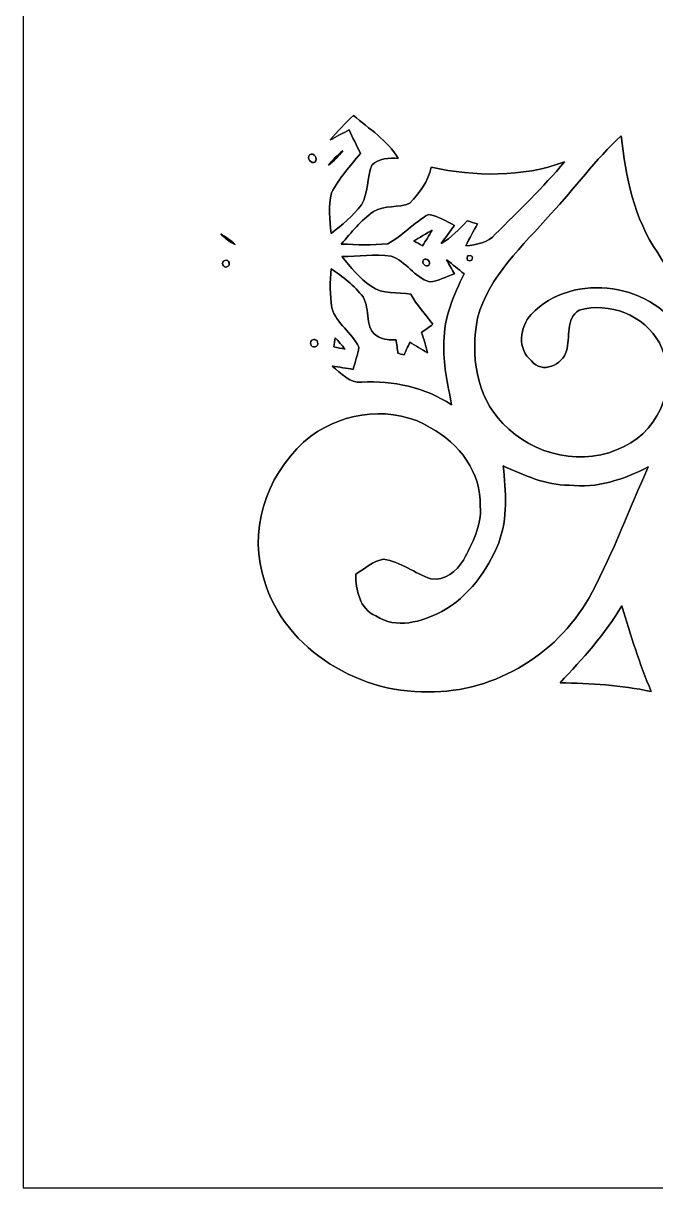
# Model space of a CAD drawing. Header units: centimetres. Extents: x -16.8 to 16.8, y -16.7 to 16.7.
# Drawn here: x -16.77 to -8.23, y -16.67 to -0.94 of the extents above; entities that cross this region are included whole.
import ezdxf

# ---------------------------------------------------------------- set-up
doc = ezdxf.new("R2010")
doc.units = ezdxf.units.CM
doc.header["$MEASUREMENT"] = 0
doc.layers.add('Layer 1', color=7, linetype='Continuous')

msp = doc.modelspace()

# ---------------------------------------------------------------- linework, layer by layer
at = {"layer": 'Layer 1', "color": 7}
for points, knots in [([(-16.77458, 16.66875), (-16.77458, 16.66875), (16.77458, 16.66875), (16.77458, 16.66875), (16.77458, 16.66875), (16.77458, 16.66875), (16.77458, -16.66875), (16.77458, -16.66875), (16.77458, -16.66875), (16.77458, -16.66875), (-16.77458, -16.66875), (-16.77458, -16.66875), (-16.77458, -16.66875), (-16.77458, -16.66875), (-16.77458, 16.66875), (-16.77458, 16.66875), (-16.77458, 16.66875), (-16.77458, 16.66875), (-16.77458, 16.66875), (-16.77458, 16.66875)], [0, 0, 0, 0, 0.16666667, 0.16666667, 0.16666667, 0.16666667, 0.33333333, 0.33333333, 0.33333333, 0.33333333, 0.5, 0.5, 0.5, 0.5, 0.66666667, 0.66666667, 0.66666667, 0.66666667, 1, 1, 1, 1]), ([(-12.62803, -2.51284), (-12.52749, -2.39818), (-12.42483, -2.28529), (-12.313, -2.18123), (-12.313, -2.18123), (-12.10345, -2.36467), (-11.85192, -2.51566), (-11.70728, -2.7619), (-11.70728, -2.7619), (-11.83217, -2.75273), (-11.9701, -2.76366), (-12.06641, -2.85221), (-12.06641, -2.85221), (-12.13309, -3.02507), (-12.11121, -3.22651), (-12.20576, -3.39125), (-12.20576, -3.39125), (-12.32182, -3.53942), (-12.46434, -3.66571), (-12.61674, -3.77508), (-12.61674, -3.77508), (-12.63015, -3.59375), (-12.65802, -3.40466), (-12.61004, -3.22721), (-12.61004, -3.22721), (-12.50844, -3.03001), (-12.35745, -2.86526), (-12.21881, -2.69452), (-12.21881, -2.69452), (-12.27173, -2.58904), (-12.32323, -2.4832), (-12.37298, -2.37631), (-12.37298, -2.37631), (-12.45764, -2.42252), (-12.54231, -2.46874), (-12.62803, -2.51284)], [0, 0, 0, 0, 0.1, 0.1, 0.1, 0.1, 0.2, 0.2, 0.2, 0.2, 0.3, 0.3, 0.3, 0.3, 0.4, 0.4, 0.4, 0.4, 0.5, 0.5, 0.5, 0.5, 0.6, 0.6, 0.6, 0.6, 0.7, 0.7, 0.7, 0.7, 0.8, 0.8, 0.8, 0.8, 1, 1, 1, 1]), ([(-9.64741, -3.5112), (-9.32074, -3.16794), (-9.04522, -2.77707), (-8.69456, -2.45745), (-8.69456, -2.45745), (-8.64129, -3.01025), (-8.51923, -3.57293), (-8.20314, -4.04036), (-8.20314, -4.04036), (-7.94244, -4.49333), (-7.50147, -4.79178), (-7.06296, -5.05354), (-7.06296, -5.05354), (-6.9028, -5.14773), (-6.72147, -5.19289), (-6.5472, -5.25357), (-6.5472, -5.25357), (-6.54826, -5.27332), (-6.55038, -5.31283), (-6.55108, -5.33259), (-6.55108, -5.33259), (-6.99029, -5.55166), (-7.37941, -5.85294), (-7.75723, -6.16232), (-7.75723, -6.16232), (-7.76923, -5.83353), (-7.70502, -5.48181), (-7.85495, -5.17631), (-7.85495, -5.17631), (-8.21619, -4.445), (-9.35249, -4.27426), (-9.9127, -4.86974), (-9.9127, -4.86974), (-10.06616, -5.03661), (-10.10638, -5.34705), (-9.90565, -5.49592), (-9.90565, -5.49592), (-9.7723, -5.67972), (-9.47984, -5.55554), (-9.43716, -5.36222), (-9.43716, -5.36222), (-9.3793, -5.18971), (-9.45127, -4.9209), (-9.26289, -4.81259), (-9.26289, -4.81259), (-8.85719, -4.69653), (-8.38341, -4.87927), (-8.18021, -5.25533), (-8.18021, -5.25533), (-7.91245, -5.74816), (-8.14917, -6.42514), (-8.65787, -6.65445), (-8.65787, -6.65445), (-9.19127, -6.93455), (-9.89118, -6.78004), (-10.293, -6.34259), (-10.293, -6.34259), (-10.65918, -5.97888), (-10.73573, -5.40561), (-10.63554, -4.92019), (-10.63554, -4.92019), (-10.48561, -4.34622), (-10.02136, -3.9437), (-9.64741, -3.5112)], [0, 0, 0, 0, 0.05882353, 0.05882353, 0.05882353, 0.05882353, 0.11764706, 0.11764706, 0.11764706, 0.11764706, 0.17647059, 0.17647059, 0.17647059, 0.17647059, 0.23529412, 0.23529412, 0.23529412, 0.23529412, 0.29411765, 0.29411765, 0.29411765, 0.29411765, 0.35294118, 0.35294118, 0.35294118, 0.35294118, 0.41176471, 0.41176471, 0.41176471, 0.41176471, 0.47058824, 0.47058824, 0.47058824, 0.47058824, 0.52941176, 0.52941176, 0.52941176, 0.52941176, 0.58823529, 0.58823529, 0.58823529, 0.58823529, 0.64705882, 0.64705882, 0.64705882, 0.64705882, 0.70588235, 0.70588235, 0.70588235, 0.70588235, 0.76470588, 0.76470588, 0.76470588, 0.76470588, 0.82352941, 0.82352941, 0.82352941, 0.82352941, 0.88235294, 0.88235294, 0.88235294, 0.88235294, 1, 1, 1, 1]), ([(-12.64955, -2.85433), (-12.59311, -2.78201), (-12.52926, -2.71604), (-12.45764, -2.65818), (-12.45764, -2.65818), (-12.51268, -2.73191), (-12.57723, -2.79788), (-12.64955, -2.85433)], [0, 0, 0, 0, 0.33333333, 0.33333333, 0.33333333, 0.33333333, 1, 1, 1, 1]), ([(-12.90532, -2.71286), (-12.85028, -2.67582), (-12.78749, -2.76966), (-12.8337, -2.81199), (-12.8337, -2.81199), (-12.88697, -2.84586), (-12.9473, -2.75378), (-12.90532, -2.71286)], [0, 0, 0, 0, 0.33333333, 0.33333333, 0.33333333, 0.33333333, 1, 1, 1, 1]), ([(-11.2649, -2.88255), (-10.66729, -3.00673), (-10.04147, -3.02295), (-9.46185, -2.80917), (-9.46185, -2.80917), (-9.75148, -3.15489), (-10.07674, -3.46886), (-10.39671, -3.78601), (-10.39671, -3.78601), (-10.49338, -3.90666), (-10.65177, -3.92465), (-10.79429, -3.94547), (-10.79429, -3.94547), (-10.74738, -3.84246), (-10.69199, -3.74438), (-10.6366, -3.64631), (-10.6366, -3.64631), (-10.68317, -3.63291), (-10.72974, -3.6195), (-10.77595, -3.60715), (-10.77595, -3.60715), (-10.8839, -3.71934), (-10.99432, -3.83117), (-11.12732, -3.91407), (-11.12732, -3.91407), (-11.07052, -3.8294), (-11.00949, -3.74791), (-10.9474, -3.66713), (-10.9474, -3.66713), (-11.06276, -3.6135), (-11.17212, -3.5373), (-11.29983, -3.51861), (-11.29983, -3.51861), (-11.49703, -3.63008), (-11.64943, -3.81035), (-11.85122, -3.91654), (-11.85122, -3.91654), (-12.05936, -3.93629), (-12.26891, -3.92994), (-12.4774, -3.91901), (-12.4774, -3.91901), (-12.34228, -3.76449), (-12.21352, -3.59728), (-12.04101, -3.48156), (-12.04101, -3.48156), (-11.89496, -3.38596), (-11.70376, -3.43817), (-11.55171, -3.36585), (-11.55171, -3.36585), (-11.42471, -3.22792), (-11.29947, -3.07199), (-11.2649, -2.88255)], [0, 0, 0, 0, 0.07142857, 0.07142857, 0.07142857, 0.07142857, 0.14285714, 0.14285714, 0.14285714, 0.14285714, 0.21428571, 0.21428571, 0.21428571, 0.21428571, 0.28571429, 0.28571429, 0.28571429, 0.28571429, 0.35714286, 0.35714286, 0.35714286, 0.35714286, 0.42857143, 0.42857143, 0.42857143, 0.42857143, 0.5, 0.5, 0.5, 0.5, 0.57142857, 0.57142857, 0.57142857, 0.57142857, 0.64285714, 0.64285714, 0.64285714, 0.64285714, 0.71428571, 0.71428571, 0.71428571, 0.71428571, 0.78571429, 0.78571429, 0.78571429, 0.78571429, 0.85714286, 0.85714286, 0.85714286, 0.85714286, 1, 1, 1, 1]), ([(-11.25044, -3.73309), (-11.29206, -3.80436), (-11.33616, -3.87421), (-11.38061, -3.9437), (-11.38061, -3.9437), (-11.42012, -3.92113), (-11.45963, -3.89855), (-11.49879, -3.87597), (-11.49879, -3.87597), (-11.4367, -3.84034), (-11.31253, -3.76908), (-11.25044, -3.73309)], [0, 0, 0, 0, 0.25, 0.25, 0.25, 0.25, 0.5, 0.5, 0.5, 0.5, 1, 1, 1, 1]), ([(-14.10758, -3.78213), (-14.03703, -3.82164), (-13.97035, -3.86856), (-13.91356, -3.92642), (-13.91356, -3.92642), (-13.98658, -3.89008), (-14.05079, -3.83999), (-14.10758, -3.78213)], [0, 0, 0, 0, 0.33333333, 0.33333333, 0.33333333, 0.33333333, 1, 1, 1, 1]), ([(-12.4714, -4.08764), (-12.25021, -4.08728), (-12.02478, -4.05024), (-11.80465, -4.0834), (-11.80465, -4.0834), (-11.60392, -4.15008), (-11.48962, -4.37021), (-11.28571, -4.43018), (-11.28571, -4.43018), (-11.16789, -4.42136), (-11.06099, -4.35681), (-10.94916, -4.32329), (-10.94916, -4.32329), (-10.98444, -4.25979), (-11.02007, -4.197), (-11.05429, -4.13314), (-11.05429, -4.13314), (-10.97492, -4.19523), (-10.8966, -4.25838), (-10.81828, -4.32223), (-10.81828, -4.32223), (-10.96081, -4.60904), (-11.09063, -4.91419), (-11.09063, -5.23981), (-11.09063, -5.23981), (-11.11038, -5.52873), (-11.03595, -5.80954), (-10.98903, -6.09177), (-10.98903, -6.09177), (-11.3471, -5.85399), (-11.77678, -5.76404), (-12.20223, -5.78556), (-12.20223, -5.78556), (-12.36839, -5.80637), (-12.47987, -5.66067), (-12.59911, -5.57001), (-12.59911, -5.57001), (-12.50456, -5.58306), (-12.41072, -5.59682), (-12.31653, -5.61305), (-12.31653, -5.61305), (-12.29431, -5.51215), (-12.25303, -5.41549), (-12.24068, -5.31283), (-12.24068, -5.31283), (-12.32958, -5.11422), (-12.54866, -4.9978), (-12.6044, -4.78014), (-12.6044, -4.78014), (-12.63368, -4.60587), (-12.63015, -4.42842), (-12.61674, -4.25309), (-12.61674, -4.25309), (-12.45835, -4.36104), (-12.30101, -4.47816), (-12.18424, -4.63268), (-12.18424, -4.63268), (-12.07876, -4.79637), (-12.17789, -5.07859), (-11.97504, -5.17137), (-11.97504, -5.17137), (-11.90378, -5.21582), (-11.8177, -5.21264), (-11.73692, -5.21441), (-11.73692, -5.21441), (-11.73092, -5.25956), (-11.71893, -5.34987), (-11.71293, -5.39503), (-11.71293, -5.39503), (-11.69211, -5.40068), (-11.65049, -5.41161), (-11.62967, -5.4169), (-11.62967, -5.4169), (-11.60392, -5.36011), (-11.57852, -5.30331), (-11.55277, -5.24686), (-11.55277, -5.24686), (-11.4741, -5.2959), (-11.39437, -5.34353), (-11.31288, -5.38762), (-11.31288, -5.38762), (-11.33369, -5.29449), (-11.36227, -5.20418), (-11.39437, -5.11493), (-11.39437, -5.11493), (-11.34322, -5.07859), (-11.29101, -5.04331), (-11.24303, -5.00309), (-11.24303, -5.00309), (-11.33863, -4.86516), (-11.45963, -4.74521), (-11.54042, -4.59634), (-11.54042, -4.59634), (-11.71646, -4.56459), (-11.92071, -4.60269), (-12.07382, -4.49016), (-12.07382, -4.49016), (-12.22869, -4.38044), (-12.35357, -4.23474), (-12.4714, -4.08764)], [0, 0, 0, 0, 0.03846154, 0.03846154, 0.03846154, 0.03846154, 0.07692308, 0.07692308, 0.07692308, 0.07692308, 0.11538462, 0.11538462, 0.11538462, 0.11538462, 0.15384615, 0.15384615, 0.15384615, 0.15384615, 0.19230769, 0.19230769, 0.19230769, 0.19230769, 0.23076923, 0.23076923, 0.23076923, 0.23076923, 0.26923077, 0.26923077, 0.26923077, 0.26923077, 0.30769231, 0.30769231, 0.30769231, 0.30769231, 0.34615385, 0.34615385, 0.34615385, 0.34615385, 0.38461538, 0.38461538, 0.38461538, 0.38461538, 0.42307692, 0.42307692, 0.42307692, 0.42307692, 0.46153846, 0.46153846, 0.46153846, 0.46153846, 0.5, 0.5, 0.5, 0.5, 0.53846154, 0.53846154, 0.53846154, 0.53846154, 0.57692308, 0.57692308, 0.57692308, 0.57692308, 0.61538462, 0.61538462, 0.61538462, 0.61538462, 0.65384615, 0.65384615, 0.65384615, 0.65384615, 0.69230769, 0.69230769, 0.69230769, 0.69230769, 0.73076923, 0.73076923, 0.73076923, 0.73076923, 0.76923077, 0.76923077, 0.76923077, 0.76923077, 0.80769231, 0.80769231, 0.80769231, 0.80769231, 0.84615385, 0.84615385, 0.84615385, 0.84615385, 0.88461538, 0.88461538, 0.88461538, 0.88461538, 0.92307692, 0.92307692, 0.92307692, 0.92307692, 1, 1, 1, 1]), ([(-10.77136, -4.08058), (-10.71421, -4.06188), (-10.69446, -4.08164), (-10.7128, -4.13914), (-10.7128, -4.13914), (-10.77031, -4.15713), (-10.78971, -4.13773), (-10.77136, -4.08058)], [0, 0, 0, 0, 0.33333333, 0.33333333, 0.33333333, 0.33333333, 1, 1, 1, 1]), ([(-14.05149, -4.14196), (-13.99611, -4.11727), (-13.96365, -4.21076), (-14.02256, -4.22592), (-14.02256, -4.22592), (-14.0783, -4.24921), (-14.11005, -4.15749), (-14.05149, -4.14196)], [0, 0, 0, 0, 0.33333333, 0.33333333, 0.33333333, 0.33333333, 1, 1, 1, 1]), ([(-11.36509, -4.13314), (-11.32487, -4.09681), (-11.25855, -4.16348), (-11.29453, -4.2037), (-11.29453, -4.2037), (-11.3351, -4.24145), (-11.40319, -4.17371), (-11.36509, -4.13314)], [0, 0, 0, 0, 0.33333333, 0.33333333, 0.33333333, 0.33333333, 1, 1, 1, 1]), ([(-12.85558, -5.21123), (-12.79384, -5.19148), (-12.76985, -5.29343), (-12.83194, -5.30719), (-12.83194, -5.30719), (-12.89544, -5.32871), (-12.91837, -5.22429), (-12.85558, -5.21123)], [0, 0, 0, 0, 0.33333333, 0.33333333, 0.33333333, 0.33333333, 1, 1, 1, 1]), ([(-12.5603, -5.18442), (-12.51409, -5.23557), (-12.46964, -5.28779), (-12.42554, -5.34106), (-12.42554, -5.34106), (-12.47599, -5.32941), (-12.52643, -5.31848), (-12.57688, -5.30789), (-12.57688, -5.30789), (-12.57265, -5.2772), (-12.56453, -5.21547), (-12.5603, -5.18442)], [0, 0, 0, 0, 0.25, 0.25, 0.25, 0.25, 0.5, 0.5, 0.5, 0.5, 1, 1, 1, 1]), ([(-12.88803, -6.51404), (-12.43189, -6.17926), (-11.76302, -6.09494), (-11.2709, -6.40256), (-11.2709, -6.40256), (-10.88602, -6.60576), (-10.58439, -7.01287), (-10.59956, -7.4609), (-10.59956, -7.4609), (-10.57945, -7.72478), (-10.70822, -7.96431), (-10.82887, -8.18832), (-10.82887, -8.18832), (-10.92024, -8.33826), (-11.07616, -8.47831), (-11.26808, -8.44374), (-11.26808, -8.44374), (-11.48609, -8.36754), (-11.67271, -8.2102), (-11.9066, -8.17809), (-11.9066, -8.17809), (-12.05159, -8.19467), (-12.1606, -8.30827), (-12.28266, -8.37812), (-12.28266, -8.37812), (-12.28019, -8.59014), (-12.23292, -8.85049), (-12.01138, -8.94186), (-12.01138, -8.94186), (-11.73727, -9.12707), (-11.39049, -9.02511), (-11.12061, -8.88294), (-11.12061, -8.88294), (-10.7569, -8.68504), (-10.50537, -8.33296), (-10.35085, -7.9562), (-10.35085, -7.9562), (-10.22668, -7.62494), (-10.25208, -7.26228), (-10.29088, -6.91762), (-10.29088, -6.91762), (-10.00619, -7.04003), (-9.71973, -7.18114), (-9.40047, -7.1755), (-9.40047, -7.1755), (-9.023, -7.22842), (-8.66069, -7.09577), (-8.32944, -6.93103), (-8.32944, -6.93103), (-8.58591, -7.493), (-8.79828, -8.07614), (-9.08897, -8.62224), (-9.08897, -8.62224), (-9.5056, -9.43046), (-10.39001, -9.98749), (-11.30618, -9.96774), (-11.30618, -9.96774), (-12.28443, -9.99314), (-13.31383, -9.34402), (-13.54596, -8.36295), (-13.54596, -8.36295), (-13.73223, -7.68244), (-13.43025, -6.94055), (-12.88803, -6.51404)], [0, 0, 0, 0, 0.05882353, 0.05882353, 0.05882353, 0.05882353, 0.11764706, 0.11764706, 0.11764706, 0.11764706, 0.17647059, 0.17647059, 0.17647059, 0.17647059, 0.23529412, 0.23529412, 0.23529412, 0.23529412, 0.29411765, 0.29411765, 0.29411765, 0.29411765, 0.35294118, 0.35294118, 0.35294118, 0.35294118, 0.41176471, 0.41176471, 0.41176471, 0.41176471, 0.47058824, 0.47058824, 0.47058824, 0.47058824, 0.52941176, 0.52941176, 0.52941176, 0.52941176, 0.58823529, 0.58823529, 0.58823529, 0.58823529, 0.64705882, 0.64705882, 0.64705882, 0.64705882, 0.70588235, 0.70588235, 0.70588235, 0.70588235, 0.76470588, 0.76470588, 0.76470588, 0.76470588, 0.82352941, 0.82352941, 0.82352941, 0.82352941, 0.88235294, 0.88235294, 0.88235294, 0.88235294, 1, 1, 1, 1]), ([(-9.52218, -9.84709), (-9.21738, -9.52288), (-8.91611, -9.19268), (-8.68645, -8.80921), (-8.68645, -8.80921), (-8.57215, -9.2008), (-8.44726, -9.5885), (-8.29028, -9.96491), (-8.29028, -9.96491), (-8.69491, -9.87707), (-9.10908, -9.85379), (-9.52218, -9.84709)], [0, 0, 0, 0, 0.25, 0.25, 0.25, 0.25, 0.5, 0.5, 0.5, 0.5, 1, 1, 1, 1])]:
    msp.add_open_spline(points, degree=3, knots=knots, dxfattribs=at)
at = {"layer": 'Layer 1', "color": 251}
for points, knots in [([(-12.62803, -2.51284), (-12.54231, -2.46874), (-12.45764, -2.42252), (-12.37298, -2.37631), (-12.37298, -2.37631), (-12.32323, -2.4832), (-12.27173, -2.58904), (-12.21881, -2.69452), (-12.21881, -2.69452), (-12.35745, -2.86526), (-12.50844, -3.03001), (-12.61004, -3.22721), (-12.61004, -3.22721), (-12.65802, -3.40466), (-12.63015, -3.59375), (-12.61674, -3.77508), (-12.61674, -3.77508), (-12.46434, -3.66571), (-12.32182, -3.53942), (-12.20576, -3.39125), (-12.20576, -3.39125), (-12.11121, -3.22651), (-12.13309, -3.02507), (-12.06641, -2.85221), (-12.06641, -2.85221), (-11.9701, -2.76366), (-11.83217, -2.75273), (-11.70728, -2.7619), (-11.70728, -2.7619), (-11.85192, -2.51566), (-12.10345, -2.36467), (-12.313, -2.18123), (-12.313, -2.18123), (-12.42483, -2.28529), (-12.52749, -2.39818), (-12.62803, -2.51284), (-12.62803, -2.51284), (-12.62803, -2.51284), (-12.62803, -2.51284), (-12.62803, -2.51284)], [0, 0, 0, 0, 0.09090909, 0.09090909, 0.09090909, 0.09090909, 0.18181818, 0.18181818, 0.18181818, 0.18181818, 0.27272727, 0.27272727, 0.27272727, 0.27272727, 0.36363636, 0.36363636, 0.36363636, 0.36363636, 0.45454545, 0.45454545, 0.45454545, 0.45454545, 0.54545455, 0.54545455, 0.54545455, 0.54545455, 0.63636364, 0.63636364, 0.63636364, 0.63636364, 0.72727273, 0.72727273, 0.72727273, 0.72727273, 0.81818182, 0.81818182, 0.81818182, 0.81818182, 1, 1, 1, 1]), ([(-9.64741, -3.5112), (-10.02136, -3.9437), (-10.48561, -4.34622), (-10.63554, -4.92019), (-10.63554, -4.92019), (-10.73573, -5.40561), (-10.65918, -5.97888), (-10.293, -6.34259), (-10.293, -6.34259), (-9.89118, -6.78004), (-9.19127, -6.93455), (-8.65787, -6.65445), (-8.65787, -6.65445), (-8.14917, -6.42514), (-7.91245, -5.74816), (-8.18021, -5.25533), (-8.18021, -5.25533), (-8.38341, -4.87927), (-8.85719, -4.69653), (-9.26289, -4.81259), (-9.26289, -4.81259), (-9.45127, -4.9209), (-9.3793, -5.18971), (-9.43716, -5.36222), (-9.43716, -5.36222), (-9.47984, -5.55554), (-9.7723, -5.67972), (-9.90565, -5.49592), (-9.90565, -5.49592), (-10.10638, -5.34705), (-10.06616, -5.03661), (-9.9127, -4.86974), (-9.9127, -4.86974), (-9.35249, -4.27426), (-8.21619, -4.445), (-7.85495, -5.17631), (-7.85495, -5.17631), (-7.70502, -5.48181), (-7.76923, -5.83353), (-7.75723, -6.16232), (-7.75723, -6.16232), (-7.37941, -5.85294), (-6.99029, -5.55166), (-6.55108, -5.33259), (-6.55108, -5.33259), (-6.55038, -5.31283), (-6.54826, -5.27332), (-6.5472, -5.25357), (-6.5472, -5.25357), (-6.72147, -5.19289), (-6.9028, -5.14773), (-7.06296, -5.05354), (-7.06296, -5.05354), (-7.50147, -4.79178), (-7.94244, -4.49333), (-8.20314, -4.04036), (-8.20314, -4.04036), (-8.51923, -3.57293), (-8.64129, -3.01025), (-8.69456, -2.45745), (-8.69456, -2.45745), (-9.04522, -2.77707), (-9.32074, -3.16794), (-9.64741, -3.5112), (-9.64741, -3.5112), (-9.64741, -3.5112), (-9.64741, -3.5112), (-9.64741, -3.5112)], [0, 0, 0, 0, 0.05555556, 0.05555556, 0.05555556, 0.05555556, 0.11111111, 0.11111111, 0.11111111, 0.11111111, 0.16666667, 0.16666667, 0.16666667, 0.16666667, 0.22222222, 0.22222222, 0.22222222, 0.22222222, 0.27777778, 0.27777778, 0.27777778, 0.27777778, 0.33333333, 0.33333333, 0.33333333, 0.33333333, 0.38888889, 0.38888889, 0.38888889, 0.38888889, 0.44444444, 0.44444444, 0.44444444, 0.44444444, 0.5, 0.5, 0.5, 0.5, 0.55555556, 0.55555556, 0.55555556, 0.55555556, 0.61111111, 0.61111111, 0.61111111, 0.61111111, 0.66666667, 0.66666667, 0.66666667, 0.66666667, 0.72222222, 0.72222222, 0.72222222, 0.72222222, 0.77777778, 0.77777778, 0.77777778, 0.77777778, 0.83333333, 0.83333333, 0.83333333, 0.83333333, 0.88888889, 0.88888889, 0.88888889, 0.88888889, 1, 1, 1, 1]), ([(-12.64955, -2.85433), (-12.57723, -2.79788), (-12.51268, -2.73191), (-12.45764, -2.65818), (-12.45764, -2.65818), (-12.52926, -2.71604), (-12.59311, -2.78201), (-12.64955, -2.85433), (-12.64955, -2.85433), (-12.64955, -2.85433), (-12.64955, -2.85433), (-12.64955, -2.85433)], [0, 0, 0, 0, 0.25, 0.25, 0.25, 0.25, 0.5, 0.5, 0.5, 0.5, 1, 1, 1, 1]), ([(-12.90532, -2.71286), (-12.9473, -2.75378), (-12.88697, -2.84586), (-12.8337, -2.81199), (-12.8337, -2.81199), (-12.78749, -2.76966), (-12.85028, -2.67582), (-12.90532, -2.71286), (-12.90532, -2.71286), (-12.90532, -2.71286), (-12.90532, -2.71286), (-12.90532, -2.71286)], [0, 0, 0, 0, 0.25, 0.25, 0.25, 0.25, 0.5, 0.5, 0.5, 0.5, 1, 1, 1, 1]), ([(-11.2649, -2.88255), (-11.29947, -3.07199), (-11.42471, -3.22792), (-11.55171, -3.36585), (-11.55171, -3.36585), (-11.70376, -3.43817), (-11.89496, -3.38596), (-12.04101, -3.48156), (-12.04101, -3.48156), (-12.21352, -3.59728), (-12.34228, -3.76449), (-12.4774, -3.91901), (-12.4774, -3.91901), (-12.26891, -3.92994), (-12.05936, -3.93629), (-11.85122, -3.91654), (-11.85122, -3.91654), (-11.64943, -3.81035), (-11.49703, -3.63008), (-11.29983, -3.51861), (-11.29983, -3.51861), (-11.17212, -3.5373), (-11.06276, -3.6135), (-10.9474, -3.66713), (-10.9474, -3.66713), (-11.00949, -3.74791), (-11.07052, -3.8294), (-11.12732, -3.91407), (-11.12732, -3.91407), (-10.99432, -3.83117), (-10.8839, -3.71934), (-10.77595, -3.60715), (-10.77595, -3.60715), (-10.72974, -3.6195), (-10.68317, -3.63291), (-10.6366, -3.64631), (-10.6366, -3.64631), (-10.69199, -3.74438), (-10.74738, -3.84246), (-10.79429, -3.94547), (-10.79429, -3.94547), (-10.65177, -3.92465), (-10.49338, -3.90666), (-10.39671, -3.78601), (-10.39671, -3.78601), (-10.07674, -3.46886), (-9.75148, -3.15489), (-9.46185, -2.80917), (-9.46185, -2.80917), (-10.04147, -3.02295), (-10.66729, -3.00673), (-11.2649, -2.88255), (-11.2649, -2.88255), (-11.2649, -2.88255), (-11.2649, -2.88255), (-11.2649, -2.88255)], [0, 0, 0, 0, 0.06666667, 0.06666667, 0.06666667, 0.06666667, 0.13333333, 0.13333333, 0.13333333, 0.13333333, 0.2, 0.2, 0.2, 0.2, 0.26666667, 0.26666667, 0.26666667, 0.26666667, 0.33333333, 0.33333333, 0.33333333, 0.33333333, 0.4, 0.4, 0.4, 0.4, 0.46666667, 0.46666667, 0.46666667, 0.46666667, 0.53333333, 0.53333333, 0.53333333, 0.53333333, 0.6, 0.6, 0.6, 0.6, 0.66666667, 0.66666667, 0.66666667, 0.66666667, 0.73333333, 0.73333333, 0.73333333, 0.73333333, 0.8, 0.8, 0.8, 0.8, 0.86666667, 0.86666667, 0.86666667, 0.86666667, 1, 1, 1, 1]), ([(-11.25044, -3.73309), (-11.31253, -3.76908), (-11.4367, -3.84034), (-11.49879, -3.87597), (-11.49879, -3.87597), (-11.45963, -3.89855), (-11.42012, -3.92113), (-11.38061, -3.9437), (-11.38061, -3.9437), (-11.33616, -3.87421), (-11.29206, -3.80436), (-11.25044, -3.73309), (-11.25044, -3.73309), (-11.25044, -3.73309), (-11.25044, -3.73309), (-11.25044, -3.73309)], [0, 0, 0, 0, 0.2, 0.2, 0.2, 0.2, 0.4, 0.4, 0.4, 0.4, 0.6, 0.6, 0.6, 0.6, 1, 1, 1, 1]), ([(-14.10758, -3.78213), (-14.05079, -3.83999), (-13.98658, -3.89008), (-13.91356, -3.92642), (-13.91356, -3.92642), (-13.97035, -3.86856), (-14.03703, -3.82164), (-14.10758, -3.78213), (-14.10758, -3.78213), (-14.10758, -3.78213), (-14.10758, -3.78213), (-14.10758, -3.78213)], [0, 0, 0, 0, 0.25, 0.25, 0.25, 0.25, 0.5, 0.5, 0.5, 0.5, 1, 1, 1, 1]), ([(-12.4714, -4.08764), (-12.35357, -4.23474), (-12.22869, -4.38044), (-12.07382, -4.49016), (-12.07382, -4.49016), (-11.92071, -4.60269), (-11.71646, -4.56459), (-11.54042, -4.59634), (-11.54042, -4.59634), (-11.45963, -4.74521), (-11.33863, -4.86516), (-11.24303, -5.00309), (-11.24303, -5.00309), (-11.29101, -5.04331), (-11.34322, -5.07859), (-11.39437, -5.11493), (-11.39437, -5.11493), (-11.36227, -5.20418), (-11.33369, -5.29449), (-11.31288, -5.38762), (-11.31288, -5.38762), (-11.39437, -5.34353), (-11.4741, -5.2959), (-11.55277, -5.24686), (-11.55277, -5.24686), (-11.57852, -5.30331), (-11.60392, -5.36011), (-11.62967, -5.4169), (-11.62967, -5.4169), (-11.65049, -5.41161), (-11.69211, -5.40068), (-11.71293, -5.39503), (-11.71293, -5.39503), (-11.71893, -5.34987), (-11.73092, -5.25956), (-11.73692, -5.21441), (-11.73692, -5.21441), (-11.8177, -5.21264), (-11.90378, -5.21582), (-11.97504, -5.17137), (-11.97504, -5.17137), (-12.17789, -5.07859), (-12.07876, -4.79637), (-12.18424, -4.63268), (-12.18424, -4.63268), (-12.30101, -4.47816), (-12.45835, -4.36104), (-12.61674, -4.25309), (-12.61674, -4.25309), (-12.63015, -4.42842), (-12.63368, -4.60587), (-12.6044, -4.78014), (-12.6044, -4.78014), (-12.54866, -4.9978), (-12.32958, -5.11422), (-12.24068, -5.31283), (-12.24068, -5.31283), (-12.25303, -5.41549), (-12.29431, -5.51215), (-12.31653, -5.61305), (-12.31653, -5.61305), (-12.41072, -5.59682), (-12.50456, -5.58306), (-12.59911, -5.57001), (-12.59911, -5.57001), (-12.47987, -5.66067), (-12.36839, -5.80637), (-12.20223, -5.78556), (-12.20223, -5.78556), (-11.77678, -5.76404), (-11.3471, -5.85399), (-10.98903, -6.09177), (-10.98903, -6.09177), (-11.03595, -5.80954), (-11.11038, -5.52873), (-11.09063, -5.23981), (-11.09063, -5.23981), (-11.09063, -4.91419), (-10.96081, -4.60904), (-10.81828, -4.32223), (-10.81828, -4.32223), (-10.8966, -4.25838), (-10.97492, -4.19523), (-11.05429, -4.13314), (-11.05429, -4.13314), (-11.02007, -4.197), (-10.98444, -4.25979), (-10.94916, -4.32329), (-10.94916, -4.32329), (-11.06099, -4.35681), (-11.16789, -4.42136), (-11.28571, -4.43018), (-11.28571, -4.43018), (-11.48962, -4.37021), (-11.60392, -4.15008), (-11.80465, -4.0834), (-11.80465, -4.0834), (-12.02478, -4.05024), (-12.25021, -4.08728), (-12.4714, -4.08764), (-12.4714, -4.08764), (-12.4714, -4.08764), (-12.4714, -4.08764), (-12.4714, -4.08764)], [0, 0, 0, 0, 0.03703704, 0.03703704, 0.03703704, 0.03703704, 0.07407407, 0.07407407, 0.07407407, 0.07407407, 0.11111111, 0.11111111, 0.11111111, 0.11111111, 0.14814815, 0.14814815, 0.14814815, 0.14814815, 0.18518519, 0.18518519, 0.18518519, 0.18518519, 0.22222222, 0.22222222, 0.22222222, 0.22222222, 0.25925926, 0.25925926, 0.25925926, 0.25925926, 0.2962963, 0.2962963, 0.2962963, 0.2962963, 0.33333333, 0.33333333, 0.33333333, 0.33333333, 0.37037037, 0.37037037, 0.37037037, 0.37037037, 0.40740741, 0.40740741, 0.40740741, 0.40740741, 0.44444444, 0.44444444, 0.44444444, 0.44444444, 0.48148148, 0.48148148, 0.48148148, 0.48148148, 0.51851852, 0.51851852, 0.51851852, 0.51851852, 0.55555556, 0.55555556, 0.55555556, 0.55555556, 0.59259259, 0.59259259, 0.59259259, 0.59259259, 0.62962963, 0.62962963, 0.62962963, 0.62962963, 0.66666667, 0.66666667, 0.66666667, 0.66666667, 0.7037037, 0.7037037, 0.7037037, 0.7037037, 0.74074074, 0.74074074, 0.74074074, 0.74074074, 0.77777778, 0.77777778, 0.77777778, 0.77777778, 0.81481481, 0.81481481, 0.81481481, 0.81481481, 0.85185185, 0.85185185, 0.85185185, 0.85185185, 0.88888889, 0.88888889, 0.88888889, 0.88888889, 0.92592593, 0.92592593, 0.92592593, 0.92592593, 1, 1, 1, 1]), ([(-10.77136, -4.08058), (-10.78971, -4.13773), (-10.77031, -4.15713), (-10.7128, -4.13914), (-10.7128, -4.13914), (-10.69446, -4.08164), (-10.71421, -4.06188), (-10.77136, -4.08058), (-10.77136, -4.08058), (-10.77136, -4.08058), (-10.77136, -4.08058), (-10.77136, -4.08058)], [0, 0, 0, 0, 0.25, 0.25, 0.25, 0.25, 0.5, 0.5, 0.5, 0.5, 1, 1, 1, 1]), ([(-14.05149, -4.14196), (-14.11005, -4.15749), (-14.0783, -4.24921), (-14.02256, -4.22592), (-14.02256, -4.22592), (-13.96365, -4.21076), (-13.99611, -4.11727), (-14.05149, -4.14196), (-14.05149, -4.14196), (-14.05149, -4.14196), (-14.05149, -4.14196), (-14.05149, -4.14196)], [0, 0, 0, 0, 0.25, 0.25, 0.25, 0.25, 0.5, 0.5, 0.5, 0.5, 1, 1, 1, 1]), ([(-11.36509, -4.13314), (-11.40319, -4.17371), (-11.3351, -4.24145), (-11.29453, -4.2037), (-11.29453, -4.2037), (-11.25855, -4.16348), (-11.32487, -4.09681), (-11.36509, -4.13314), (-11.36509, -4.13314), (-11.36509, -4.13314), (-11.36509, -4.13314), (-11.36509, -4.13314)], [0, 0, 0, 0, 0.25, 0.25, 0.25, 0.25, 0.5, 0.5, 0.5, 0.5, 1, 1, 1, 1]), ([(-12.85558, -5.21123), (-12.91837, -5.22429), (-12.89544, -5.32871), (-12.83194, -5.30719), (-12.83194, -5.30719), (-12.76985, -5.29343), (-12.79384, -5.19148), (-12.85558, -5.21123), (-12.85558, -5.21123), (-12.85558, -5.21123), (-12.85558, -5.21123), (-12.85558, -5.21123)], [0, 0, 0, 0, 0.25, 0.25, 0.25, 0.25, 0.5, 0.5, 0.5, 0.5, 1, 1, 1, 1]), ([(-12.5603, -5.18442), (-12.56453, -5.21547), (-12.57265, -5.2772), (-12.57688, -5.30789), (-12.57688, -5.30789), (-12.52643, -5.31848), (-12.47599, -5.32941), (-12.42554, -5.34106), (-12.42554, -5.34106), (-12.46964, -5.28779), (-12.51409, -5.23557), (-12.5603, -5.18442), (-12.5603, -5.18442), (-12.5603, -5.18442), (-12.5603, -5.18442), (-12.5603, -5.18442)], [0, 0, 0, 0, 0.2, 0.2, 0.2, 0.2, 0.4, 0.4, 0.4, 0.4, 0.6, 0.6, 0.6, 0.6, 1, 1, 1, 1]), ([(-12.88803, -6.51404), (-13.43025, -6.94055), (-13.73223, -7.68244), (-13.54596, -8.36295), (-13.54596, -8.36295), (-13.31383, -9.34402), (-12.28443, -9.99314), (-11.30618, -9.96774), (-11.30618, -9.96774), (-10.39001, -9.98749), (-9.5056, -9.43046), (-9.08897, -8.62224), (-9.08897, -8.62224), (-8.79828, -8.07614), (-8.58591, -7.493), (-8.32944, -6.93103), (-8.32944, -6.93103), (-8.66069, -7.09577), (-9.023, -7.22842), (-9.40047, -7.1755), (-9.40047, -7.1755), (-9.71973, -7.18114), (-10.00619, -7.04003), (-10.29088, -6.91762), (-10.29088, -6.91762), (-10.25208, -7.26228), (-10.22668, -7.62494), (-10.35085, -7.9562), (-10.35085, -7.9562), (-10.50537, -8.33296), (-10.7569, -8.68504), (-11.12061, -8.88294), (-11.12061, -8.88294), (-11.39049, -9.02511), (-11.73727, -9.12707), (-12.01138, -8.94186), (-12.01138, -8.94186), (-12.23292, -8.85049), (-12.28019, -8.59014), (-12.28266, -8.37812), (-12.28266, -8.37812), (-12.1606, -8.30827), (-12.05159, -8.19467), (-11.9066, -8.17809), (-11.9066, -8.17809), (-11.67271, -8.2102), (-11.48609, -8.36754), (-11.26808, -8.44374), (-11.26808, -8.44374), (-11.07616, -8.47831), (-10.92024, -8.33826), (-10.82887, -8.18832), (-10.82887, -8.18832), (-10.70822, -7.96431), (-10.57945, -7.72478), (-10.59956, -7.4609), (-10.59956, -7.4609), (-10.58439, -7.01287), (-10.88602, -6.60576), (-11.2709, -6.40256), (-11.2709, -6.40256), (-11.76302, -6.09494), (-12.43189, -6.17926), (-12.88803, -6.51404), (-12.88803, -6.51404), (-12.88803, -6.51404), (-12.88803, -6.51404), (-12.88803, -6.51404)], [0, 0, 0, 0, 0.05555556, 0.05555556, 0.05555556, 0.05555556, 0.11111111, 0.11111111, 0.11111111, 0.11111111, 0.16666667, 0.16666667, 0.16666667, 0.16666667, 0.22222222, 0.22222222, 0.22222222, 0.22222222, 0.27777778, 0.27777778, 0.27777778, 0.27777778, 0.33333333, 0.33333333, 0.33333333, 0.33333333, 0.38888889, 0.38888889, 0.38888889, 0.38888889, 0.44444444, 0.44444444, 0.44444444, 0.44444444, 0.5, 0.5, 0.5, 0.5, 0.55555556, 0.55555556, 0.55555556, 0.55555556, 0.61111111, 0.61111111, 0.61111111, 0.61111111, 0.66666667, 0.66666667, 0.66666667, 0.66666667, 0.72222222, 0.72222222, 0.72222222, 0.72222222, 0.77777778, 0.77777778, 0.77777778, 0.77777778, 0.83333333, 0.83333333, 0.83333333, 0.83333333, 0.88888889, 0.88888889, 0.88888889, 0.88888889, 1, 1, 1, 1]), ([(-9.52218, -9.84709), (-9.10908, -9.85379), (-8.69491, -9.87707), (-8.29028, -9.96491), (-8.29028, -9.96491), (-8.44726, -9.5885), (-8.57215, -9.2008), (-8.68645, -8.80921), (-8.68645, -8.80921), (-8.91611, -9.19268), (-9.21738, -9.52288), (-9.52218, -9.84709), (-9.52218, -9.84709), (-9.52218, -9.84709), (-9.52218, -9.84709), (-9.52218, -9.84709)], [0, 0, 0, 0, 0.2, 0.2, 0.2, 0.2, 0.4, 0.4, 0.4, 0.4, 0.6, 0.6, 0.6, 0.6, 1, 1, 1, 1])]:
    msp.add_open_spline(points, degree=3, knots=knots, dxfattribs=at)

doc.saveas('drawing.dxf')
